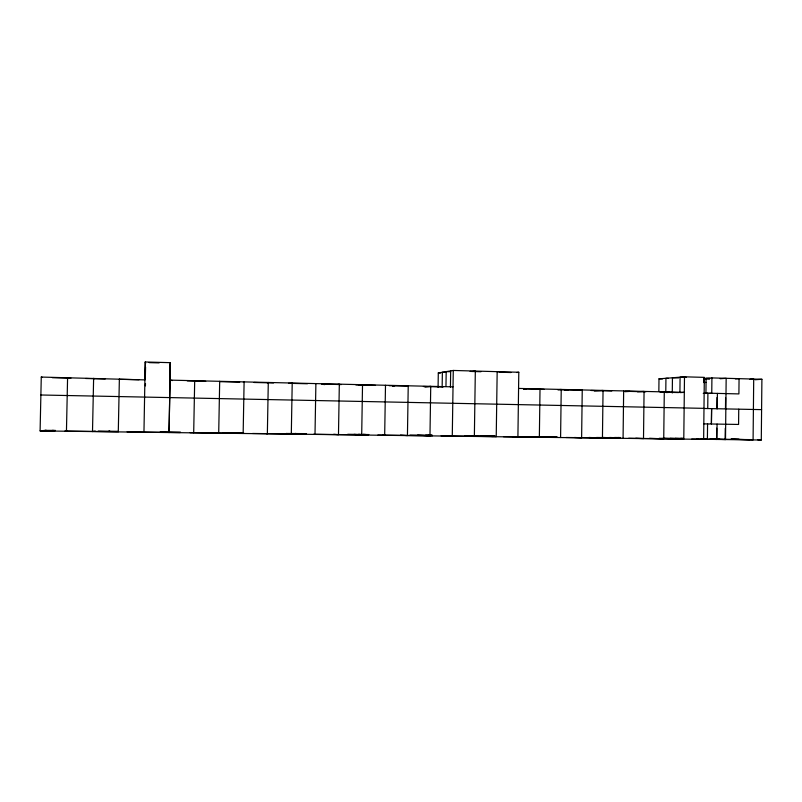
<?xml version="1.0" encoding="UTF-8"?>
<svg xmlns="http://www.w3.org/2000/svg" width="802" height="802" viewBox="0 0 802 802"><rect width="100%" height="100%" fill="white"/><g stroke="black" fill="none" stroke-linecap="round" stroke-linejoin="round"><path stroke-width="1.2" d="M683.785 439.115L684.487 376.82L704.326 377.361L703.645 439.366L40.1 430.895L41.273 377.06L145.012 379.897L145.373 362.524M703.745 382.003L703.785 378.514L711.915 377.912L761.9 379.286L761.288 440.017L700.276 439.235M705.93 393.531L706.101 378.343L709.63 378.444M707.564 423.937L707.394 439.326L701.58 439.105L719.625 439.336M707.735 408.549L707.905 393.18L703.254 393.391M711.585 408.629L711.414 423.997L711.625 408.629M711.915 377.912L711.755 393.271L709.419 393.371M716.567 439.436L716.687 428.178M716.898 408.749L717.018 397.501M717.078 424.088L716.908 439.446L711.103 439.225M717.239 408.739L717.409 393.401M725.158 439.546L725.279 428.308M725.479 408.92L725.599 397.702M738.742 409.17L738.582 424.448L704.006 423.877M623.074 438.333L623.655 390.935M658.853 391.175L658.993 378.845L684.487 376.82M665.78 392.048L665.941 378.293L668.347 378.354M672.276 392.98L672.447 377.772L678.522 377.942M679.926 391.977L680.086 377.161L686.241 377.331M497.17 371.667L496.227 436.719L481.02 435.887M438.082 387.286L438.303 372.92L453.27 370.454L518.794 372.258L517.912 436.99L512.538 436.719M560.588 437.541L561.23 389.441L557.771 389.692L577.46 390.163M385.491 385.261L384.679 435.296L382.674 435.145M442.153 386.835L442.373 372.248L446.133 372.349M445.962 386.404L446.193 371.617L449.782 371.717M450.433 387.155L450.684 370.885M453.27 370.454L452.278 436.158L447.326 435.857M315.888 383.607L315.006 434.403L313.602 434.253M168.661 431.857L169.021 432.539L170.415 362.674L145.222 361.983L143.959 432.088M219.688 381.311L218.705 433.17L216.46 432.599M118.285 431.887L119.368 378.925M145.312 379.316L145.563 367.105M145.423 385.892L145.473 383.486M169.613 381.03L170.415 362.674M169.743 380.449L170.054 364.89M169.844 381.12L170.335 363.206M169.021 432.539L170.054 380.128L453.02 386.865M170.054 380.128L172.45 380.549M194.685 381.08L193.693 432.719M143.799 432.218L144.5 431.666M243.347 382.233L244.109 381.892L243.156 433.481L239.958 432.9M267.297 382.805L268.289 382.464L267.357 433.792L266.374 433.651M291.006 383.366L292.209 383.035L291.306 434.103L286.274 433.491L306.534 433.631M108.681 431.205L109.724 430.955M323.998 384.639L326.123 384.198M337.712 384.469L339.326 384.158L338.474 434.704L333.752 434.273M95.258 431.035L92.501 431.566L93.623 378.313L94.265 378.694M358.514 385.381L362.524 384.709L361.692 434.995L354.053 434.373M472.558 371.476L475.325 371.065L474.363 436.438L464.939 435.897M392.549 386.143L394.774 385.822M67.358 431.105L66.446 431.225L67.589 377.692L68.491 378.083M406.012 386.093L408.228 385.802L407.436 435.586L400.499 435.105M516.709 372.529L518.794 372.258M424.96 387.025L430.734 386.333L429.972 435.867L417.621 435.065M52.24 430.484L53.283 430.363M40.1 430.895L46.145 430.273M523.666 389.14L526.122 388.95M534.403 389.381L540.017 388.94L539.355 437.27L527.846 436.689M720.176 378.734L726.161 378.303L725.509 439.556L714.732 439.155M564.478 390.203L568.217 389.942M735.394 378.915L739.063 378.664L738.903 393.912L704.346 393.09M578.613 390.193L582.242 389.942L581.62 437.802L574.503 437.481M749.96 379.306L753.71 379.065L753.088 439.907L731.043 439.105L738.983 439.215M703.745 382.544L706.051 382.394M755.083 379.727L761.9 379.286M594.342 390.995L603.044 390.444L602.442 438.072L588.919 437.471M625.009 391.687L629.861 391.406M637.49 391.787L644.066 391.416L643.505 438.594L635.796 438.273M666.342 392.549L670.001 392.358M679.916 392.599L684.317 392.378L518.593 388.429M428.278 435.075L432.027 435.125M490.313 435.877L495.014 435.937M614.543 437.491L620.397 437.561M45.012 430.383L55.418 430.393M98.255 431.075L117.744 431.326M160.25 431.867L180.49 432.138M222.625 432.679L243.638 432.95M347.717 434.283L368.83 434.554M409.942 435.085L432.027 435.255M471.416 435.877L494.904 436.178M533.952 436.689L557.049 436.98L548.468 436.759M596.477 437.491L620.628 437.802L616.738 437.641M659.184 438.303L683.404 438.493M709.981 439.095L749.93 439.606M41.263 430.774L54.937 430.945M64.872 431.075L117.473 431.747M127.117 431.867L180.219 432.549M189.974 432.679L242.394 433.351M252.55 433.471L306.194 434.163M316.038 434.293L368.278 434.955M377.872 435.075L432.489 435.777M441.09 435.887L493.28 436.559M503.486 436.689L557.139 437.371L542.713 436.679M565.961 437.481L619.124 438.163L602.893 437.461M628.668 438.283L683.083 438.985M691.705 439.095L699.093 439.185M40.882 394.995L703.986 408.348M704.176 408.479L761.589 409.632M52.361 377.702L70.947 378.143M85.674 378.494L105.202 378.955M119.769 379.296L138.997 379.757M187.277 380.9L205.723 381.341M220.35 381.682L239.718 382.143M254.124 382.484L273.532 382.945M288.509 383.306L307.457 383.757M321.462 384.088L341.341 384.559M355.867 384.9L375.526 385.371M389.12 385.692L408.499 386.153M423.376 386.504L443.085 386.975M523.756 388.89L544.147 389.371M591.254 390.494L611.776 390.975M625.349 391.296L645.871 391.787M678.672 392.569L660.036 392.128L664.287 391.897L663.735 438.854L649.55 438.283M703.785 378.514L709.65 378.674M703.715 378.755L709.549 378.915M438.303 372.92L440.749 372.98M658.993 378.845L662.472 378.935M149.112 362.624L159.097 362.895M470.122 371.416L480.979 371.717M498.984 372.208L510.904 372.529M757.88 439.887L761.288 440.017M680.778 438.303L683.204 438.403M675.404 438.273L683.344 438.584M696.657 439.095L703.645 439.366M670.091 438.293L675.675 438.514M663.134 438.293L682.682 439.065M618.061 437.531L620.187 437.621M609.63 437.481L615.555 437.742M486.944 435.967L494.212 436.138M425.712 435.085L429.782 435.346M363.216 434.303L366.073 434.524M358.604 434.303L360.379 434.453M301.341 433.571L302.625 433.702M295.066 433.441L296.78 433.631M228.58 432.629L229.202 432.759M41.273 377.06L42.436 377.461M145.222 361.983L145.633 363.446"/></g></svg>
